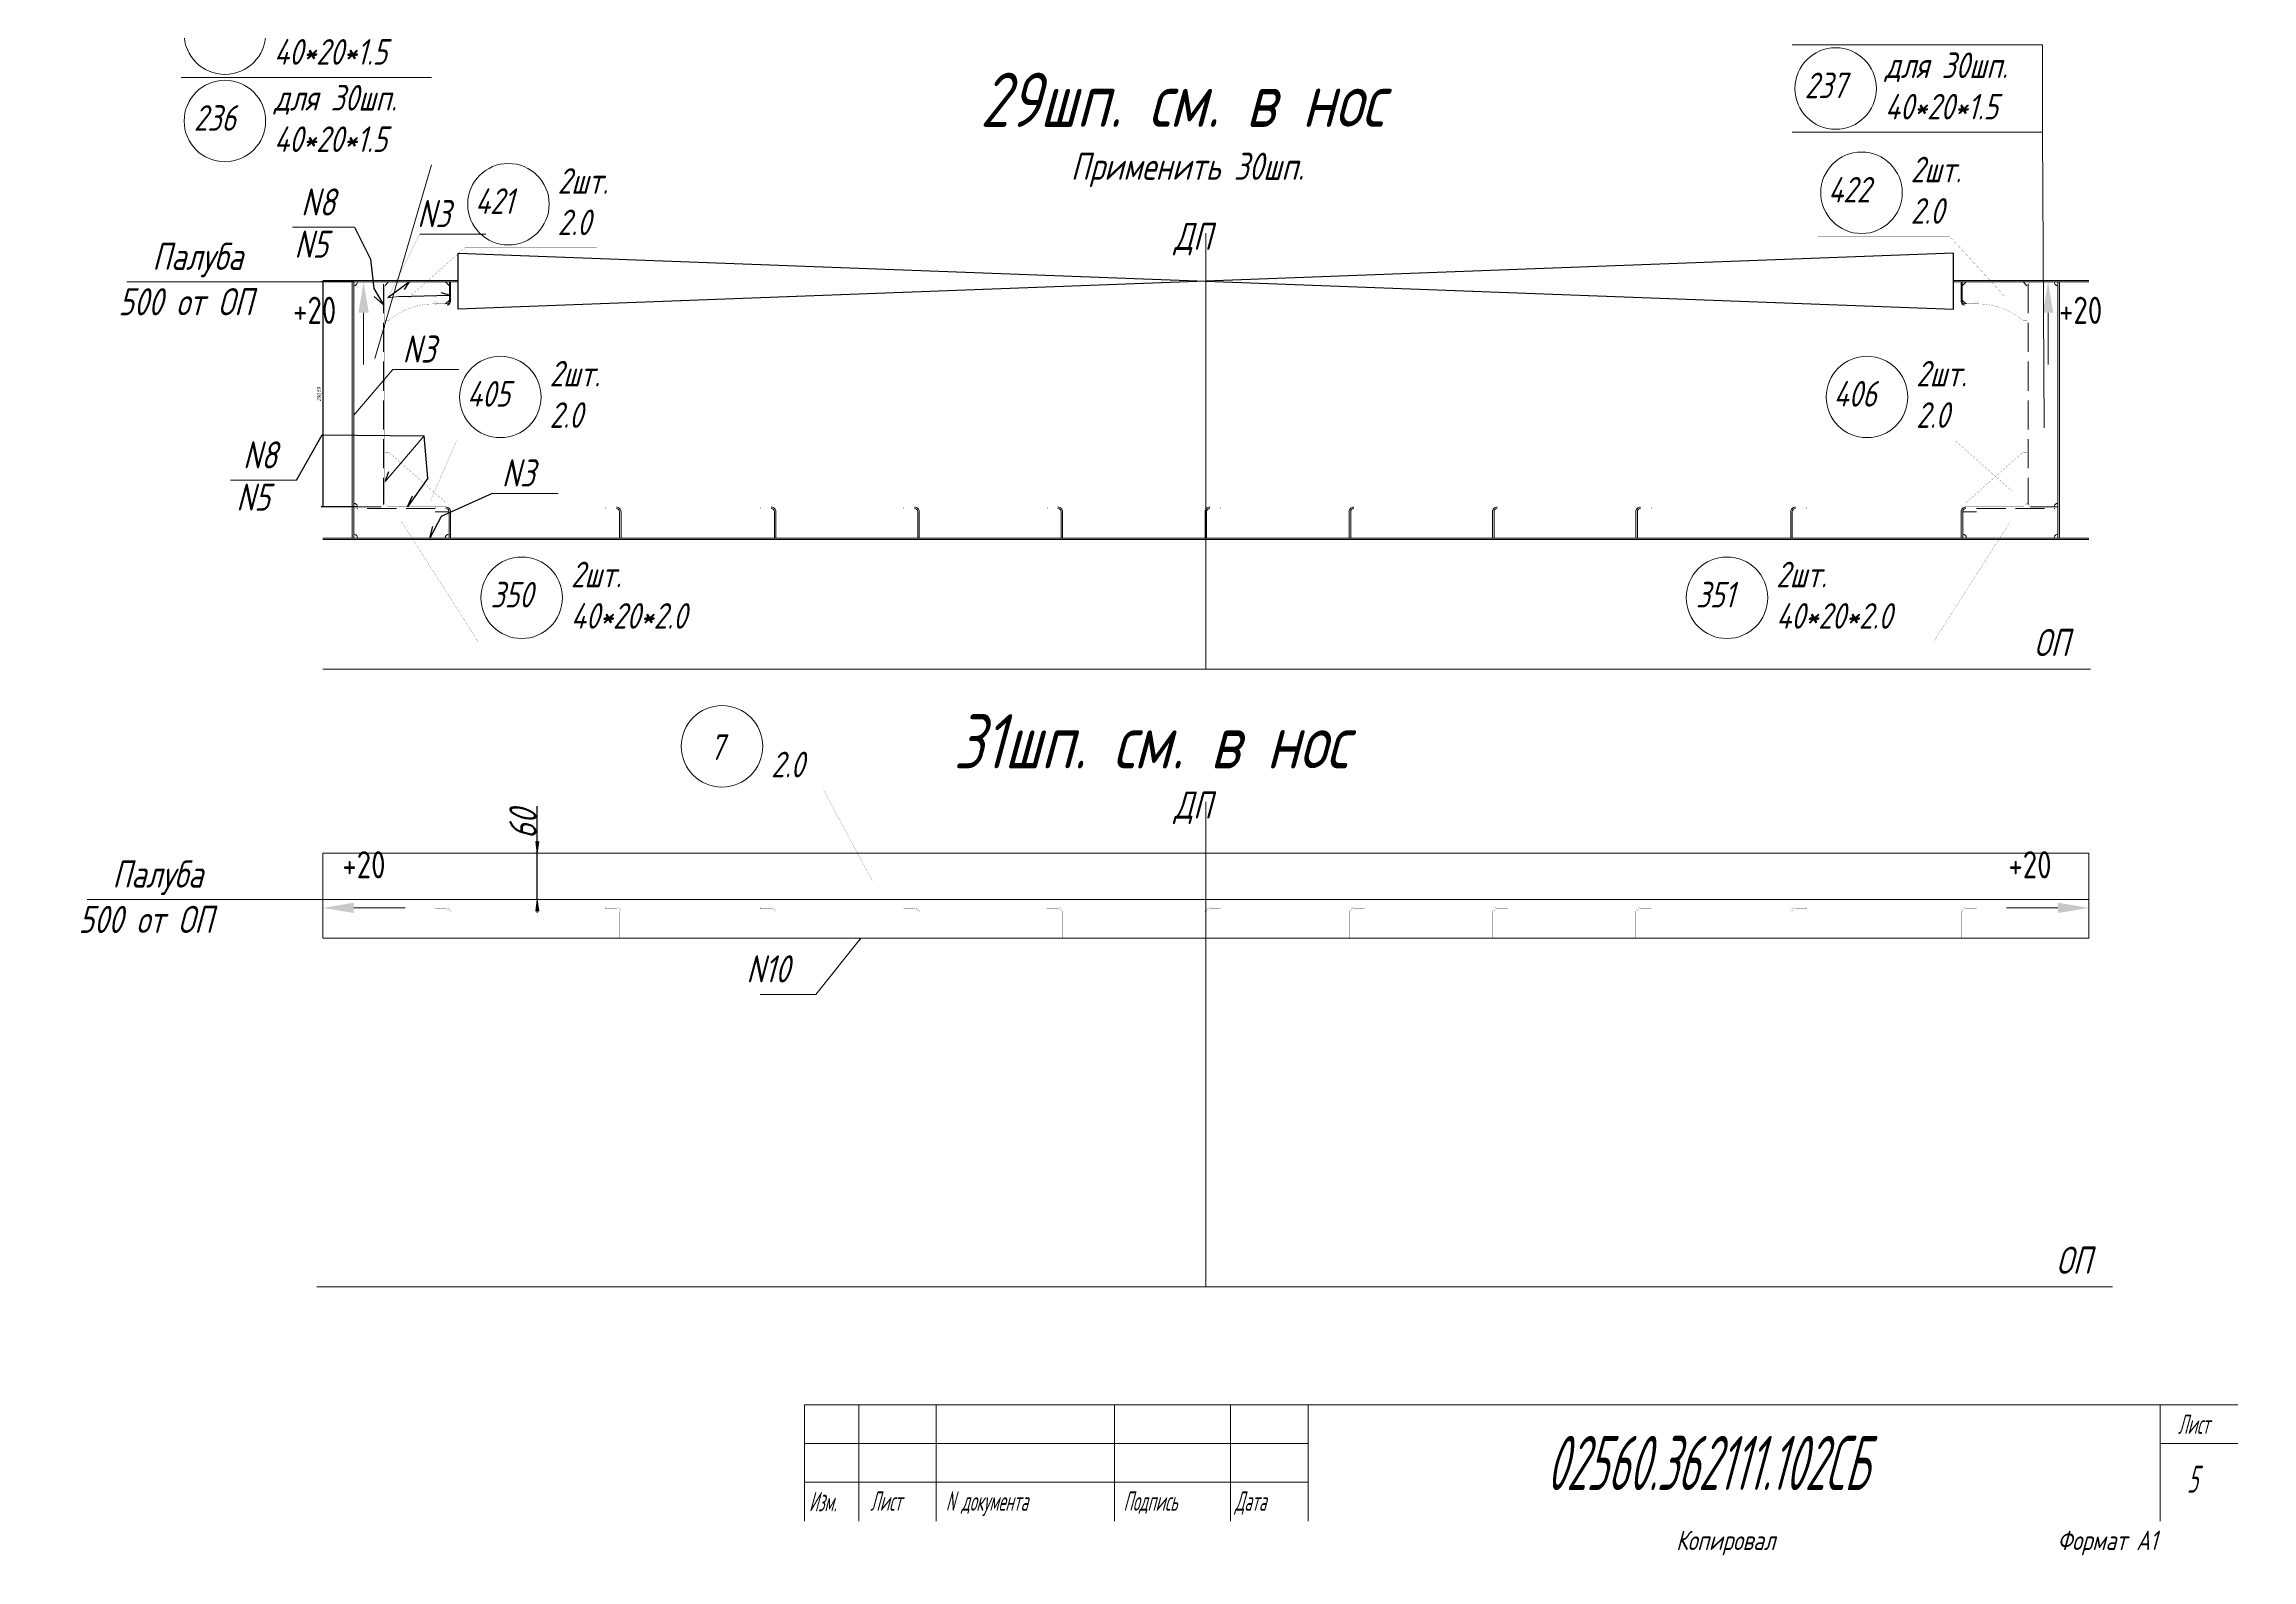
# Model space of a CAD drawing. Header units: millimetres. Extents: x 77380 to 135900, y -26587 to 17301.
# Drawn here: x 124609 to 127459, y -1866 to 91 of the extents above; entities that cross this region are included whole.
import ezdxf

# ---------------------------------------------------------------- set-up
doc = ezdxf.new("R2010")
doc.units = ezdxf.units.MM
for name, pattern in [('K5LT32768', [0]), ('K5LT32769', [50, 37.5, -12.5]), ('K5LT32770', [0]), ('K5LT32772', [0]), ('K5LT32776', [0]), ('K5LT32777', [0]), ('K5LT32780', [0]), ('K5LT32791', [0]), ('K5LT32831', [0]), ('K5LT32835', [0]), ('K5LT_THIN', [0])]:
    doc.linetypes.add(name, pattern=pattern)
doc.layers.add('4001', color=7, linetype='Continuous')
doc.layers.add('РАЗМЕРЫ', color=3, linetype='Continuous', lineweight=25)
doc.styles.add('KDIMTEXTSTYLE', font='GOST_AU.SHX', dxfattribs={"width": 0.96, "oblique": 15, "height": 5})
doc.styles.add('KTEXTSTYLE', font='GOST_AU.SHX', dxfattribs={"width": 0.96, "height": 5})
doc.dimstyles.new('KDIMSTYLE (1.00)', dxfattribs={"dimtxt": 5, "dimasz": 1, "dimexe": 2, "dimexo": 0, "dimgap": 1, "dimtad": 1, "dimtxsty": 'KDIMTEXTSTYLE', "dimsah": 1, "dimcen": 0, "dimdle": 1, "dimadec": 0, "dimazin": 0, "dimtfac": 0.667, "dimtmove": 0, "dimatfit": 3, "dimfxl": 1, "dimtvp": 1, "dimtolj": 1, "dimtzin": 0, "dimarcsym": 0})

# ---------------------------------------------------------------- blocks, each defined once
blk = doc.blocks.new('KDIMARROW_02')
blk.add_hatch(color=0).paths.add_polyline_path([(13.5, 0), (15, 2), (0, 0), (15, -2)])
at = {"color": 0, "linetype": 'K5LT_THIN', "lineweight": 18}
for p, q in [((15, 2), (0, 0)), ((0, 0), (15, -2)), ((0, 0), (17, 0)), ((13.5, 0), (15, 2)), ((15, -2), (13.5, 0))]:
    blk.add_line(p, q, dxfattribs=at)
at = {"layer": '4001', "color": 0, "linetype": 'K5LT_THIN', "lineweight": 18}
blk.add_line((0, 0), (-1, 0), dxfattribs=at)
blk = doc.blocks.new('D8')
at = {"color": 0, "lineweight": -2}
for p, q in [((125245.3, -953.2), (125245.3, -892.5)), ((125245.3, -953.2), (125243.3, -953.2)), ((125245.3, -1012.2), (125245.3, -954.2)), ((125245.3, -1013.2), (125243.3, -1013.2))]:
    blk.add_line(p, q, dxfattribs=at)
at = {"layer": 'Defpoints', "color": 0, "lineweight": 100}
for p in [(125245.3, -953.2), (125245.3, -953.2), (125245.3, -1013.2)]:
    blk.add_point(p, dxfattribs=at)
at = {"color": 0, "lineweight": -2}
for p, rotation in [((125245.3, -953.2), 90), ((125245.3, -1013.2), 270)]:
    blk.add_blockref('KDIMARROW_02', p, dxfattribs=dict(at, rotation=rotation))
at = {"color": 7, "insert": (125226.7, -915.9), "char_height": 5, "attachment_point": 5, "rotation": 90, "style": 'KDIMTEXTSTYLE'}
blk.add_mtext('\\A1;\\H35.0;\\W0.965;\\Q15;\\H35.0;\\W0.965;\\Q15;\\Q15;60', dxfattribs=at)
blk = doc.blocks.new('U100')
blk.add_hatch(color=7).paths.add_polyline_path([(126663.3, 13599.4), (126663.3, 13612.7), (126703.3, 13606)])
at = {"color": 7, "linetype": 'K5LT32831', "lineweight": 9}
blk.add_line((126663.3, 13606), (126596.8, 13606), dxfattribs=at)
blk = doc.blocks.new('U101')
blk.add_hatch(color=7).paths.add_polyline_path([(124463.3, 13599.4), (124463.3, 13612.7), (124423.3, 13606)])
at = {"color": 7, "linetype": 'K5LT32831', "lineweight": 9}
blk.add_line((124463.3, 13606), (124529.8, 13606), dxfattribs=at)
blk = doc.blocks.new('U136')
blk.add_hatch(color=7).paths.add_polyline_path([(126657.2, 14374.4), (126643.9, 14374.4), (126650.5, 14414.4)])
at = {"color": 7, "linetype": 'K5LT32831', "lineweight": 9}
blk.add_line((126650.5, 14374.4), (126650.5, 14307.8), dxfattribs=at)
blk = doc.blocks.new('U137')
blk.add_hatch(color=7).paths.add_polyline_path([(124469.4, 14374.4), (124482.7, 14374.4), (124476, 14414.4)])
at = {"color": 7, "linetype": 'K5LT32831', "lineweight": 9}
blk.add_line((124476, 14374.4), (124476, 14307.8), dxfattribs=at)
blk = doc.blocks.new('U212')
at = {"color": 6, "linetype": 'K5LT32776', "lineweight": 18, "true_color": 0xff00ff}
for p, q in [((125045.3, 12964.4), (126895.3, 12964.4)), ((125045.3, 12814.4), (125045.3, 12964.4)), ((125115.3, 12964.4), (125115.3, 12814.4)), ((125215.3, 12964.4), (125215.3, 12814.4)), ((125445.3, 12964.4), (125445.3, 12814.4)), ((125595.3, 12814.4), (125595.3, 12964.4)), ((125695.3, 12964.4), (125695.3, 12814.4)), ((126795.3, 12814.4), (126795.3, 12964.4)), ((125045.3, 12864.4), (125695.3, 12864.4))]:
    blk.add_line(p, q, dxfattribs=at)
at = {"color": 7, "linetype": 'K5LT32780', "lineweight": 18}
for p, q in [((125045.3, 12914.4), (125695.3, 12914.4)), ((126795.3, 12914.4), (126895.3, 12914.4))]:
    blk.add_line(p, q, dxfattribs=at)
at = {"color": 7, "char_height": 2.5, "attachment_point": 1, "style": 'KTEXTSTYLE'}
for s, insert in [('\\H3.5;\\W0.965;\\Q15;\\Q15;\\W0.665;\\H25.00;Лист', (126818.3, 12951.9)), ('\\H3.5;\\W0.965;\\Q15;\\Q15;\\W0.665;\\H25.00;Изм.', (125051, 12851.9)), ('\\H3.5;\\W0.965;\\Q15;\\Q15;\\W0.665;\\H25.00;Лист', (125130.1, 12852.6)), ('\\H3.5;\\W0.965;\\Q15;\\Q15;\\W0.665;\\H25.00;N документа', (125227.6, 12852.6)), ('\\H3.5;\\W0.965;\\Q15;\\Q15;\\W0.665;\\H25.00;Подпись', (125456.9, 12852.6)), ('\\H3.5;\\W0.965;\\Q15;\\Q15;\\W0.665;\\H25.00;Дата', (125600.7, 12852.6))]:
    blk.add_mtext(s, dxfattribs=dict(at, insert=insert))
blk = doc.blocks.new('U211')
at = {"color": 7, "linetype": 'K5LT32780', "const_width": 0.18}
for points in [[(118535.3, 12764.4), (126945.3, 12764.4), (126945.3, 18704.4), (118535.3, 18704.4)], [(118735.3, 12814.4), (126895.3, 12814.4), (126895.3, 18654.4), (118735.3, 18654.4)]]:
    blk.add_lwpolyline(points, close=True, dxfattribs=at)
blk.add_blockref('U212', (0, 0))
at = {"color": 7, "char_height": 2.5, "attachment_point": 1, "style": 'KTEXTSTYLE'}
for s, insert in [('\\H3.5;\\W0.965;\\Q15;\\Q15;\\H25.00;Копировал', (126170.3, 12801.9)), ('\\H3.5;\\W0.965;\\Q15;\\Q15;\\H25.00;Формат А1', (126662.3, 12801.9))]:
    blk.add_mtext(s, dxfattribs=dict(at, insert=insert))
blk = doc.blocks.new('U225')
at = {"color": 7, "linetype": 'K5LT_THIN', "lineweight": 18}
for p, q in [((125059.6, 13494.1), (125117.9, 13566.9)), ((125117.9, 13566.9), (125115.4, 13563.8))]:
    blk.add_line(p, q, dxfattribs=at)
at = {"color": 7, "linetype": 'K5LT32835', "lineweight": 18}
for p, q in [((125117.1, 13565.3), (125117, 13565.8)), ((125117.3, 13565.8), (125117, 13565.8)), ((125117.2, 13565.6), (125117.1, 13566)), ((125117.4, 13566), (125117.1, 13565.9)), ((125117.1, 13565.4), (125117.1, 13565.9)), ((125117.4, 13565.9), (125117.1, 13565.9)), ((125117.5, 13566.1), (125117.2, 13566.1)), ((125117.2, 13565.7), (125117.2, 13566)), ((125117.4, 13566), (125117.2, 13566)), ((125117.3, 13565.9), (125117.3, 13566.2)), ((125117.5, 13566.2), (125117.3, 13566.1)), ((125117.5, 13566.2), (125117.3, 13566.2)), ((125117.3, 13565.8), (125117.3, 13566.1)), ((125117.6, 13566.4), (125117.4, 13566.4)), ((125117.4, 13566), (125117.4, 13566.3)), ((125117.5, 13566.1), (125117.4, 13566.3)), ((125117.6, 13566.3), (125117.4, 13566.3)), ((125117.6, 13566.3), (125117.5, 13566.5)), ((125117.5, 13566.2), (125117.5, 13566.4)), ((125117.7, 13566.4), (125117.5, 13566.4)), ((125117.7, 13566.5), (125117.6, 13566.6)), ((125117.7, 13566.6), (125117.6, 13566.6)), ((125117.6, 13566.4), (125117.6, 13566.5)), ((125117.7, 13566.5), (125117.6, 13566.5)), ((125117.7, 13566.6), (125117.7, 13566.7)), ((125117.8, 13566.7), (125117.7, 13566.7)), ((125117.8, 13566.6), (125117.7, 13566.6)), ((125117.8, 13566.8), (125117.8, 13566.8)), ((125117.8, 13566.8), (125117.8, 13566.8)), ((125117.9, 13566.8), (125117.8, 13566.8)), ((125117.8, 13566.7), (125117.8, 13566.7)), ((125117.9, 13566.9), (125117.9, 13566.9)), ((125116.7, 13564.7), (125116, 13564.6)), ((125116, 13564.6), (125116, 13564.6)), ((125116.2, 13564.5), (125116.1, 13564.7)), ((125116.8, 13564.7), (125116.1, 13564.7)), ((125116.1, 13564.5), (125116.1, 13564.6)), ((125116.7, 13564.6), (125116.1, 13564.5)), ((125116.7, 13564.5), (125116.1, 13564.5)), ((125116.3, 13564.3), (125116.2, 13564.9)), ((125116.8, 13564.9), (125116.2, 13564.8)), ((125116.2, 13564.4), (125116.2, 13564.8)), ((125116.8, 13564.8), (125116.2, 13564.7)), ((125116.6, 13564.5), (125116.2, 13564.4)), ((125116.9, 13565), (125116.3, 13564.9)), ((125116.9, 13565), (125116.3, 13565)), ((125116.4, 13564.3), (125116.3, 13564.9)), ((125116.6, 13564.4), (125116.3, 13564.4)), ((125116.6, 13564.3), (125116.3, 13564.3)), ((125117, 13565.2), (125116.4, 13565.1)), ((125116.5, 13564.2), (125116.4, 13565.1)), ((125116.9, 13565.1), (125116.4, 13565)), ((125116.4, 13564.2), (125116.4, 13565)), ((125116.5, 13564.3), (125116.4, 13564.3)), ((125116.6, 13564.4), (125116.5, 13565.2)), ((125117, 13565.2), (125116.5, 13565.2)), ((125116.6, 13564.3), (125116.5, 13565.1)), ((125116.5, 13564.2), (125116.5, 13564.2)), ((125117.1, 13565.4), (125116.6, 13565.3)), ((125116.7, 13564.5), (125116.6, 13565.3)), ((125116.7, 13564.6), (125116.6, 13565.3)), ((125117.1, 13565.3), (125116.6, 13565.2)), ((125117.2, 13565.5), (125116.7, 13565.4)), ((125116.8, 13564.7), (125116.7, 13565.4)), ((125117.1, 13565.4), (125116.7, 13565.4)), ((125116.9, 13564.9), (125116.8, 13565.6)), ((125117.2, 13565.6), (125116.8, 13565.5)), ((125117.2, 13565.6), (125116.8, 13565.6)), ((125116.8, 13564.8), (125116.8, 13565.5)), ((125117.3, 13565.8), (125116.9, 13565.7)), ((125117, 13565.1), (125116.9, 13565.7)), ((125117.3, 13565.7), (125116.9, 13565.7)), ((125116.9, 13565), (125116.9, 13565.6)), ((125117, 13565.2), (125117, 13565.8))]:
    blk.add_line(p, q, dxfattribs=at)
at = {"color": 7, "linetype": 'K5LT32835', "const_width": 0.18}
blk.add_lwpolyline([(125116, 13564.6), (125117.9, 13566.9), (125116.5, 13564.2)], close=True, dxfattribs=at)
blk = doc.blocks.new('U119')
at = {"color": 7, "linetype": 'K5LT_THIN', "lineweight": 18}
for p, q in [((124519.6, 18063.9), (124469.2, 18004.8)), ((124469.2, 18004.8), (124471.8, 18007.8))]:
    blk.add_line(p, q, dxfattribs=at)
at = {"color": 7, "linetype": 'K5LT32835', "lineweight": 18}
for p, q in [((124469.2, 18004.9), (124469.2, 18004.9)), ((124469.2, 18004.9), (124469.3, 18004.9)), ((124469.2, 18004.8), (124469.2, 18004.8)), ((124469.2, 18004.8), (124469.2, 18004.8)), ((124469.3, 18005.1), (124469.4, 18005)), ((124469.3, 18005.1), (124469.4, 18005.1)), ((124469.3, 18005), (124469.4, 18005.1)), ((124469.3, 18005), (124469.3, 18004.9)), ((124469.3, 18005), (124469.3, 18005)), ((124469.4, 18005.3), (124469.6, 18005.3)), ((124469.4, 18005.2), (124469.6, 18005.3)), ((124469.4, 18005.2), (124469.4, 18005.1)), ((124469.4, 18005.2), (124469.5, 18005.2)), ((124469.5, 18005.4), (124469.7, 18005.5)), ((124469.5, 18005.4), (124469.5, 18005.2)), ((124469.5, 18005.4), (124469.7, 18005.4)), ((124469.5, 18005.3), (124469.5, 18005.1)), ((124469.6, 18005.6), (124469.9, 18005.7)), ((124469.6, 18005.6), (124469.6, 18005.4)), ((124469.6, 18005.6), (124469.9, 18005.6)), ((124469.6, 18005.5), (124469.6, 18005.3)), ((124469.6, 18005.5), (124469.8, 18005.5)), ((124469.7, 18005.8), (124470.1, 18005.9)), ((124469.7, 18005.8), (124469.8, 18005.5)), ((124469.7, 18005.8), (124470, 18005.8)), ((124469.7, 18005.7), (124469.7, 18005.4)), ((124469.7, 18005.7), (124470, 18005.7)), ((124469.8, 18006), (124469.9, 18005.6)), ((124469.8, 18006), (124470.2, 18006)), ((124469.8, 18005.9), (124469.8, 18005.6)), ((124469.8, 18005.9), (124470.1, 18005.9)), ((124469.9, 18006.2), (124470.4, 18006.2)), ((124469.9, 18006.1), (124469.9, 18005.7)), ((124469.9, 18006.1), (124470.3, 18006.1)), ((124469.9, 18006), (124470.3, 18006.1)), ((124470, 18006.4), (124470.5, 18006.4)), ((124470, 18006.3), (124470.1, 18005.8)), ((124470, 18006.3), (124470.5, 18006.3)), ((124470, 18006.2), (124470.4, 18006.3)), ((124470, 18006.2), (124470, 18005.8)), ((124470.1, 18006.5), (124470.7, 18006.6)), ((124470.1, 18006.5), (124470.2, 18006)), ((124470.1, 18006.4), (124470.6, 18006.5)), ((124470.1, 18006.4), (124470.1, 18005.9)), ((124470.2, 18006.7), (124470.8, 18006.8)), ((124470.2, 18006.7), (124470.3, 18006.1)), ((124470.2, 18006.6), (124470.8, 18006.7)), ((124470.2, 18006.6), (124470.2, 18006)), ((124470.2, 18006.6), (124470.7, 18006.6)), ((124470.3, 18006.9), (124471, 18007)), ((124470.3, 18006.9), (124470.4, 18006.2)), ((124470.3, 18006.8), (124471, 18006.9)), ((124470.3, 18006.8), (124470.3, 18006.2)), ((124470.3, 18006.8), (124470.9, 18006.8)), ((124470.4, 18007), (124471.1, 18007.1)), ((124470.4, 18007), (124470.5, 18006.3)), ((124470.4, 18007), (124471.1, 18007)), ((124470.5, 18007.2), (124470.9, 18007.3)), ((124470.5, 18007.2), (124470.6, 18006.4)), ((124470.5, 18007.2), (124470.9, 18007.2)), ((124470.5, 18007.1), (124471, 18007.2)), ((124470.5, 18007.1), (124470.5, 18006.4)), ((124470.6, 18007.4), (124470.7, 18006.6)), ((124470.6, 18007.4), (124470.7, 18007.4)), ((124470.6, 18007.4), (124470.7, 18007.4)), ((124470.6, 18007.3), (124470.6, 18006.5)), ((124470.6, 18007.3), (124470.8, 18007.3)), ((124470.7, 18007.4), (124470.8, 18006.7)), ((124470.8, 18007.4), (124470.8, 18006.7)), ((124470.8, 18007.3), (124470.9, 18006.8)), ((124470.9, 18007.2), (124470.9, 18006.9)), ((124471, 18007.2), (124471, 18006.9)), ((124471, 18007.1), (124471, 18007)), ((124471.1, 18007.1), (124471.1, 18007.1))]:
    blk.add_line(p, q, dxfattribs=at)
at = {"color": 7, "linetype": 'K5LT32835', "const_width": 0.18}
blk.add_lwpolyline([(124471.1, 18007.1), (124469.2, 18004.8), (124470.6, 18007.5)], close=True, dxfattribs=at)
blk = doc.blocks.new('U182')
at = {"color": 7, "linetype": 'K5LT_THIN', "lineweight": 18}
for p, q in [((124524.2, 16090.4), (124473.7, 16031.3)), ((124473.7, 16031.3), (124476.3, 16034.4))]:
    blk.add_line(p, q, dxfattribs=at)
at = {"color": 7, "linetype": 'K5LT32835', "lineweight": 18}
for p, q in [((124473.8, 16031.5), (124473.8, 16031.4)), ((124473.8, 16031.5), (124473.9, 16031.5)), ((124473.8, 16031.4), (124473.8, 16031.4)), ((124473.8, 16031.4), (124473.8, 16031.4)), ((124473.9, 16031.7), (124473.9, 16031.6)), ((124473.9, 16031.7), (124474, 16031.7)), ((124473.9, 16031.6), (124473.9, 16031.5)), ((124473.9, 16031.6), (124474, 16031.6)), ((124473.9, 16031.5), (124473.9, 16031.5)), ((124474, 16031.9), (124474.1, 16031.7)), ((124474, 16031.9), (124474.2, 16031.9)), ((124474, 16031.8), (124474, 16031.6)), ((124474, 16031.8), (124474.2, 16031.8)), ((124474, 16031.7), (124474.1, 16031.7)), ((124474.1, 16032), (124474.1, 16031.8)), ((124474.1, 16032), (124474.3, 16032)), ((124474.1, 16031.9), (124474.3, 16031.9)), ((124474.2, 16032.2), (124474.2, 16031.9)), ((124474.2, 16032.2), (124474.5, 16032.2)), ((124474.2, 16032.1), (124474.4, 16032.2)), ((124474.2, 16032.1), (124474.2, 16031.8)), ((124474.2, 16032.1), (124474.4, 16032.1)), ((124474.3, 16032.4), (124474.4, 16032)), ((124474.3, 16032.4), (124474.7, 16032.4)), ((124474.3, 16032.3), (124474.6, 16032.4)), ((124474.3, 16032.3), (124474.3, 16032)), ((124474.3, 16032.3), (124474.6, 16032.3)), ((124474.4, 16032.6), (124474.5, 16032.2)), ((124474.4, 16032.5), (124474.8, 16032.6)), ((124474.4, 16032.5), (124474.4, 16032.1)), ((124474.4, 16032.5), (124474.7, 16032.5)), ((124474.5, 16032.7), (124475, 16032.8)), ((124474.5, 16032.7), (124474.5, 16032.3)), ((124474.5, 16032.7), (124474.9, 16032.7)), ((124474.5, 16032.6), (124474.9, 16032.6)), ((124474.6, 16032.9), (124475.1, 16033)), ((124474.6, 16032.9), (124474.6, 16032.4)), ((124474.6, 16032.9), (124475.1, 16032.9)), ((124474.6, 16032.8), (124474.6, 16032.3)), ((124474.6, 16032.8), (124475, 16032.8)), ((124474.7, 16033.1), (124474.8, 16032.5)), ((124474.7, 16033.1), (124475.3, 16033.1)), ((124474.7, 16033), (124474.7, 16032.5)), ((124474.7, 16033), (124475.2, 16033)), ((124474.8, 16033.3), (124474.9, 16032.7)), ((124474.8, 16033.3), (124475.4, 16033.3)), ((124474.8, 16033.2), (124474.8, 16032.6)), ((124474.8, 16033.2), (124475.4, 16033.2)), ((124474.8, 16033.1), (124475.3, 16033.2)), ((124474.9, 16033.5), (124475, 16032.8)), ((124474.9, 16033.5), (124475.6, 16033.5)), ((124474.9, 16033.4), (124474.9, 16032.7)), ((124474.9, 16033.4), (124475.6, 16033.4)), ((124474.9, 16033.3), (124475.5, 16033.4)), ((124475, 16033.7), (124475.6, 16033.7)), ((124475, 16033.6), (124475.1, 16032.9)), ((124475, 16033.6), (124475.7, 16033.6)), ((124475, 16033.5), (124475.7, 16033.6)), ((124475.1, 16033.8), (124475.2, 16033)), ((124475.1, 16033.8), (124475.5, 16033.8)), ((124475.1, 16033.7), (124475.5, 16033.8)), ((124475.1, 16033.7), (124475.1, 16032.9)), ((124475.2, 16034), (124475.3, 16033.1)), ((124475.2, 16034), (124475.2, 16034)), ((124475.2, 16033.9), (124475.2, 16033.1)), ((124475.2, 16033.9), (124475.3, 16033.9)), ((124475.2, 16033.9), (124475.4, 16033.9)), ((124475.3, 16034), (124475.3, 16033.2)), ((124475.4, 16033.9), (124475.5, 16033.3)), ((124475.4, 16033.9), (124475.4, 16033.3)), ((124475.5, 16033.8), (124475.5, 16033.4)), ((124475.6, 16033.7), (124475.6, 16033.5)), ((124475.6, 16033.7), (124475.6, 16033.5)), ((124475.7, 16033.6), (124475.7, 16033.6))]:
    blk.add_line(p, q, dxfattribs=at)
at = {"color": 7, "linetype": 'K5LT32835', "const_width": 0.18}
blk.add_lwpolyline([(124475.7, 16033.6), (124473.7, 16031.3), (124475.2, 16034)], close=True, dxfattribs=at)
blk = doc.blocks.new('*D654')
at = {"layer": 'Defpoints', "color": 0}
for p in [(125008.3, -215.7), (124968.3, -506.2), (125013.3, -506.2)]:
    blk.add_point(p, dxfattribs=at)
at = {"layer": 'РАЗМЕРЫ', "color": 0, "lineweight": -2}
for p, q in [((125008.3, -215.7), (124966.3, -215.7)), ((124968.3, -216.7), (124968.3, -505.2)), ((125013.3, -506.2), (124966.3, -506.2))]:
    blk.add_line(p, q, dxfattribs=at)
at = {"layer": 'РАЗМЕРЫ', "color": 0}
for points in [[(124968.5, -216.7), (124968.2, -216.7), (124968.3, -215.7)], [(124968.2, -505.2), (124968.5, -505.2), (124968.3, -506.2)]]:
    blk.add_solid(points, dxfattribs=at)
at = {"layer": 'РАЗМЕРЫ', "color": 0, "insert": (124964.1, -360.9), "char_height": 5, "attachment_point": 5, "rotation": 90, "style": 'KDIMTEXTSTYLE'}
blk.add_mtext('\\A1;290,59', dxfattribs=at)

msp = doc.modelspace()

# ---------------------------------------------------------------- linework, layer by layer
at = {"color": 1, "linetype": 'K5LT32772', "lineweight": 18, "true_color": 0xff0000}
for p, q in [((127188.309, 90.285), (126865.082, 90.285)), ((127188.309, -22.435), (127188.309, 90.285)), ((124785.604, 48.285), (125108.831, 48.285)), ((127188.309, -22.435), (126865.082, -22.435)), ((127190.581, -404.185), (127188.309, -22.435)), ((125108.831, -64.435), (125035.48, -314.817)), ((126108.331, -715.653), (126108.331, -152.716)), ((127250.162, -715.653), (124968.332, -715.653)), ((126108.332, -1513.16), (126108.331, -886.961)), ((124960.826, -1513.161), (127278.847, -1513.16))]:
    msp.add_line(p, q, dxfattribs=at)
at = {"color": 7, "linetype": 'K5LT_THIN', "lineweight": 18}
for p, q in [((124929.414, -145.066), (125009.446, -145.066)), ((125066.607, -234.739), (125052.34, -236.436)), ((125099.224, -414.342), (125048.811, -473.421)), ((124854.403, -471.635), (124934.436, -471.635))]:
    msp.add_line(p, q, dxfattribs=at)
at = {"color": 7, "linetype": 'K5LT32780', "lineweight": 18}
for p, q in [((125001.095, -145.066), (124929.414, -145.066)), ((125093.525, -154.021), (125178.843, -154.021)), ((124715.597, -215.653), (124968.332, -215.653)), ((125058.745, -328.873), (125144.063, -328.873)), ((124849.117, -471.635), (124934.436, -471.635)), ((124849.118, -471.635), (124934.436, -471.635)), ((124926.085, -471.635), (124854.403, -471.635)), ((125186.935, -488.809), (125272.254, -488.809)), ((124664.056, -1013.163), (124968.333, -1013.163)), ((125604.627, -1135.861), (125532.946, -1135.861))]:
    msp.add_line(p, q, dxfattribs=at)
at = {"color": 7}
for p, q in [((125009.446, -145.066), (125029.763, -186.348)), ((125029.763, -186.348), (125034.216, -224.15)), ((125034.216, -224.15), (125046.886, -245.25)), ((125080.17, -215.653), (125052.34, -236.436)), ((125073.778, -225.608), (125080.17, -215.653)), ((125046.886, -245.25), (125034.775, -234.431)), ((125066.607, -234.739), (125131.831, -232.991)), ((125131.831, -232.991), (125121.026, -230.041)), ((124934.436, -471.635), (124967.422, -413.073)), ((124934.436, -471.635), (124967.421, -413.073)), ((124967.421, -413.073), (125099.224, -414.342)), ((124967.422, -413.073), (125099.225, -414.342)), ((125103.793, -469.365), (125099.224, -414.342)), ((125048.811, -473.421), (125053.5, -460.409)), ((125103.793, -469.365), (125077.672, -506.108)), ((125077.672, -506.108), (125084.031, -492.021)), ((125186.935, -488.809), (125120.995, -518.577)), ((125120.995, -518.577), (125106.434, -546.53)), ((125106.434, -546.53), (125110.593, -531.557))]:
    msp.add_line(p, q, dxfattribs=at)
at = {"color": 7, "linetype": 'K5LT32780'}
for p, q in [((127073.333, -178.752), (125143.333, -251.053)), ((125143.333, -251.053), (125143.333, -178.752)), ((125143.333, -178.752), (127073.333, -251.053)), ((127073.333, -251.053), (127073.333, -178.752))]:
    msp.add_line(p, q, dxfattribs=at)
at = {"color": 3, "linetype": 'K5LT32768', "lineweight": 18, "true_color": 0x00ff00}
for p, q in [((125143.333, -214.153), (124968.332, -214.153)), ((125143.333, -215.653), (124968.332, -215.653)), ((125006.331, -546.241), (125006.331, -215.653)), ((125008.331, -215.653), (125043.831, -215.653)), ((125008.331, -546.241), (125008.331, -215.653)), ((125008.331, -546.241), (125008.331, -215.653)), ((125048.331, -215.653), (125131.831, -215.653)), ((125048.331, -220.653), (125053.331, -215.653)), ((125126.831, -215.653), (125131.831, -220.653)), ((125131.831, -241.207), (125131.831, -215.653)), ((125133.331, -241.207), (125133.331, -215.653)), ((127248.331, -214.153), (127073.333, -214.153)), ((127248.331, -215.653), (127073.333, -215.653)), ((127083.331, -241.207), (127083.331, -215.653)), ((127084.831, -241.207), (127084.831, -215.653)), ((127168.332, -215.653), (127084.831, -215.653)), ((127089.831, -215.653), (127084.831, -220.653)), ((127168.332, -220.653), (127163.332, -215.653)), ((127208.331, -215.653), (127172.832, -215.653)), ((127208.331, -546.241), (127208.331, -215.653)), ((127208.331, -546.241), (127208.331, -215.653)), ((127210.332, -546.241), (127210.332, -215.653)), ((125131.831, -239.153), (125126.831, -244.153)), ((127084.831, -239.153), (127089.831, -244.153)), ((125043.832, -506.241), (125008.331, -506.241)), ((125008.331, -512.531), (125008.331, -546.53)), ((125131.332, -512.531), (125113.33, -512.531)), ((125131.332, -546.53), (125131.332, -512.458)), ((125131.332, -546.53), (125131.332, -512.531)), ((125133.331, -546.53), (125133.331, -512.458)), ((125351.334, -546.53), (125351.334, -512.458)), ((125353.332, -546.53), (125353.332, -512.458)), ((125551.334, -546.53), (125551.334, -512.458)), ((125553.332, -546.53), (125553.332, -512.458)), ((125736.331, -546.53), (125736.331, -512.458)), ((125738.333, -546.53), (125738.333, -512.458)), ((125921.332, -546.53), (125921.332, -512.458)), ((125923.331, -546.53), (125923.331, -512.458)), ((126107.333, -546.53), (126107.333, -512.458)), ((126109.332, -546.53), (126109.332, -512.458)), ((126293.332, -546.53), (126293.332, -512.458)), ((126295.331, -546.53), (126295.331, -512.458)), ((126478.332, -546.53), (126478.332, -512.458)), ((126480.331, -546.53), (126480.331, -512.458)), ((126663.333, -546.53), (126663.333, -512.458)), ((126665.332, -546.53), (126665.332, -512.458)), ((126863.333, -546.53), (126863.333, -512.458)), ((126865.332, -546.53), (126865.332, -512.458)), ((127083.331, -546.53), (127083.331, -512.458)), ((127085.33, -546.53), (127085.33, -512.531)), ((127085.33, -512.531), (127103.332, -512.531)), ((127085.333, -546.53), (127085.333, -512.458)), ((127172.83, -506.241), (127208.331, -506.241)), ((127208.331, -512.531), (127208.331, -546.53)), ((127248.331, -546.53), (124968.332, -546.53)), ((127248.331, -548.532), (124968.332, -548.532)), ((125008.331, -546.53), (125131.332, -546.53)), ((127208.331, -546.53), (127085.33, -546.53)), ((124968.333, -1063.163), (124968.333, -953.162)), ((124968.333, -953.162), (127248.332, -953.162)), ((127248.332, -953.162), (127248.332, -1063.163)), ((127248.332, -1063.163), (124968.333, -1063.163)), ((127248.332, -1063.163), (124968.333, -1063.163))]:
    msp.add_line(p, q, dxfattribs=at)
at = {"color": 3, "linetype": 'K5LT32769', "lineweight": 18, "true_color": 0x00ff00}
for p, q in [((125046.886, -218.707), (125046.886, -503.186)), ((127169.777, -218.707), (127169.777, -503.186)), ((125113.33, -508.458), (125012.405, -508.458)), ((127103.332, -508.458), (127204.257, -508.458))]:
    msp.add_line(p, q, dxfattribs=at)
at = {"color": 6, "linetype": 'K5LT32776', "lineweight": 18, "true_color": 0xff00ff}
msp.add_line((127248.332, -1013.163), (124968.333, -1013.163), dxfattribs=at)
at = {"color": 1, "linetype": 'K5LT32772', "true_color": 0xff0000, "const_width": 0.18}
for points in [[(124785.604, -64.435), (125108.831, -64.435), (125108.831, 48.285)], [(126898.362, -157.059), (127068.469, -157.059), (127139.08, -234.092)], [(125321.769, -171.808), (125151.662, -171.808), (125078.03, -237.053)], [(125128.831, -245.707), (125113.386, -245.707), (125113.386, -244.207), (125128.831, -244.207)], [(127087.831, -245.707), (127103.276, -245.707), (127103.276, -244.207), (127087.831, -244.207)], [(125311.277, -420.624), (125141.17, -420.624), (125106.999, -499.3)], [(126905.386, -420.624), (127075.492, -420.624), (127149.124, -485.869)], [(125491.961, -679.939), (125168.734, -679.939), (125069.873, -525.242)], [(126724.701, -679.939), (127047.929, -679.939), (127146.789, -525.242)], [(125427.282, -871.809), (125614.751, -871.809), (125678.287, -989.771)]]:
    msp.add_lwpolyline(points, dxfattribs=at)
at = {"color": 7, "linetype": 'K5LT32780', "const_width": 0.18}
msp.add_lwpolyline([(125178.843, -154.021), (125093.525, -154.021), (125052.34, -236.436)], dxfattribs=at)
at = {"color": 3, "linetype": 'K5LT32768', "true_color": 0x00ff00, "const_width": 0.18}
for points in [[(125043.831, -215.653), (125048.386, -220.207), (125048.386, -501.686), (125043.831, -506.241)], [(125048.331, -265.653), (125048.331, -240.653), (125048.331, -215.653)], [(125131.831, -215.653), (125131.831, -240.653), (125131.831, -244.153)], [(127084.831, -215.653), (127084.831, -240.653), (127084.831, -244.153)], [(127172.832, -215.653), (127168.277, -220.207), (127168.277, -501.686), (127172.832, -506.241)], [(127168.332, -265.653), (127168.332, -240.653), (127168.332, -215.653)], [(125113.33, -512.531), (125113.33, -506.458), (125014.404, -506.458), (125008.331, -512.531)], [(125127.331, -506.458), (125113.406, -506.458), (125113.406, -508.457), (125127.331, -508.457)], [(125347.333, -506.458), (125333.404, -506.458), (125333.404, -508.457), (125347.333, -508.457)], [(125547.333, -506.458), (125533.404, -506.458), (125533.404, -508.457), (125547.333, -508.457)], [(125732.333, -506.458), (125718.405, -506.458), (125718.405, -508.457), (125732.333, -508.457)], [(125917.331, -506.458), (125903.406, -506.458), (125903.406, -508.457), (125917.331, -508.457)], [(126113.333, -506.458), (126127.258, -506.458), (126127.258, -508.457), (126113.333, -508.457)], [(126299.332, -506.458), (126313.26, -506.458), (126313.26, -508.457), (126299.332, -508.457)], [(126484.332, -506.458), (126498.26, -506.458), (126498.26, -508.457), (126484.332, -508.457)], [(126669.333, -506.458), (126683.258, -506.458), (126683.258, -508.457), (126669.333, -508.457)], [(126869.333, -506.458), (126883.258, -506.458), (126883.258, -508.457), (126869.333, -508.457)], [(127089.331, -506.458), (127103.259, -506.458), (127103.259, -508.457), (127089.331, -508.457)], [(127103.332, -512.531), (127103.332, -506.458), (127202.258, -506.458), (127208.331, -512.531)]]:
    msp.add_lwpolyline(points, dxfattribs=at)
at = {"color": 3, "linetype": 'K5LT32777', "true_color": 0x00ff00, "const_width": 0.18}
for points in [[(125131.831, -244.153), (125111.711, -244.153, 0.176328), (125053.86, -265.209), (125053.331, -265.653), (125048.331, -265.653)], [(125116.431, -244.153, 0.41963157), (125113.377, -241.153, 0.40971699), (125110.431, -244.161)], [(127084.831, -244.153), (127104.951, -244.153, -0.176328), (127162.802, -265.209), (127163.332, -265.653), (127168.332, -265.653)], [(127100.232, -244.153, -0.41963157), (127103.285, -241.153, -0.40971699), (127106.232, -244.161)]]:
    msp.add_lwpolyline(points, format="xyb", dxfattribs=at)
at = {"color": 2, "linetype": 'K5LT32770', "true_color": 0xffff00, "const_width": 0.18}
for points in [[(125053.332, -506.241), (125128.332, -506.241), (125128.332, -501.824), (125053.332, -435.555), (125048.331, -435.555), (125048.331, -501.824), (125053.332, -506.241)], [(127163.33, -506.241), (127088.33, -506.241), (127088.33, -501.824), (127163.33, -435.555), (127168.332, -435.555), (127168.332, -501.824), (127163.33, -506.241)]]:
    msp.add_lwpolyline(points, dxfattribs=at)
at = {"color": 7, "linetype": 'K5LT32791', "const_width": 0.18}
for points in [[(125113.332, -1025.163), (125127.332, -1025.163, -0.41421356), (125131.332, -1029.163), (125131.332, -1063.163), (125133.332, -1063.163), (125133.332, -1029.163, 0.41421356), (125127.332, -1023.163), (125113.332, -1023.163)], [(125333.332, -1025.163), (125347.332, -1025.163, -0.41421356), (125351.332, -1029.163), (125351.332, -1063.163), (125353.332, -1063.163), (125353.332, -1029.163, 0.41421356), (125347.332, -1023.163), (125333.332, -1023.163)], [(125533.332, -1025.163), (125547.332, -1025.163, -0.41421356), (125551.332, -1029.163), (125551.332, -1063.163), (125553.332, -1063.163), (125553.332, -1029.163, 0.41421356), (125547.332, -1023.163), (125533.332, -1023.163)], [(125718.332, -1025.163), (125732.332, -1025.163, -0.41421356), (125736.332, -1029.163), (125736.332, -1063.163), (125738.332, -1063.163), (125738.332, -1029.163, 0.41421356), (125732.332, -1023.163), (125718.332, -1023.163)], [(125903.331, -1025.163), (125917.331, -1025.163, -0.41421356), (125921.331, -1029.163), (125921.331, -1063.163), (125923.331, -1063.163), (125923.331, -1029.163, 0.41421356), (125917.331, -1023.163), (125903.331, -1023.163)], [(126127.333, -1025.163), (126113.333, -1025.163, 0.41421356), (126109.333, -1029.163), (126109.333, -1063.163), (126107.333, -1063.163), (126107.333, -1029.163, -0.41421356), (126113.333, -1023.163), (126127.333, -1023.163)], [(126313.333, -1025.163), (126299.333, -1025.163, 0.41421356), (126295.333, -1029.163), (126295.333, -1063.163), (126293.333, -1063.163), (126293.333, -1029.163, -0.41421356), (126299.333, -1023.163), (126313.333, -1023.163)], [(126498.332, -1025.163), (126484.332, -1025.163, 0.41421356), (126480.332, -1029.163), (126480.332, -1063.163), (126478.332, -1063.163), (126478.332, -1029.163, -0.41421356), (126484.332, -1023.163), (126498.332, -1023.163)], [(126683.332, -1025.163), (126669.332, -1025.163, 0.41421356), (126665.332, -1029.163), (126665.332, -1063.163), (126663.332, -1063.163), (126663.332, -1029.163, -0.41421356), (126669.332, -1023.163), (126683.332, -1023.163)], [(126883.332, -1025.163), (126869.332, -1025.163, 0.41421356), (126865.332, -1029.163), (126865.332, -1063.163), (126863.332, -1063.163), (126863.332, -1029.163, -0.41421356), (126869.332, -1023.163), (126883.332, -1023.163)], [(127103.332, -1025.163), (127089.332, -1025.163, 0.41421356), (127085.332, -1029.163), (127085.332, -1063.163), (127083.332, -1063.163), (127083.332, -1029.163, -0.41421356), (127089.332, -1023.163), (127103.332, -1023.163)]]:
    msp.add_lwpolyline(points, format="xyb", close=True, dxfattribs=at)
at = {"color": 1, "linetype": 'K5LT32772', "lineweight": 18, "true_color": 0xff0000}
for centre in [(124841.964, 104.645), (126921.442, 33.925), (124841.964, -8.075), (126954.723, -100.699), (125208.023, -115.448), (125197.531, -364.263), (126961.746, -364.263), (125225.094, -623.579), (126781.062, -623.579), (125483.642, -815.449)]:
    msp.add_circle(centre, 52.603, dxfattribs=at)
at = {"color": 3, "linetype": 'K5LT32768', "lineweight": 18, "true_color": 0x00ff00}
for centre, radius, start, end in [((125008.331, -215.653), 5.001, 270.002472, 359.997528), ((127208.331, -215.653), 5.001, 180.002472, 269.997528), ((125128.831, -241.207), 4.5, 269.998352, 0.001644), ((125128.831, -241.207), 3, 269.998352, 0.001645), ((127087.831, -241.207), 4.5, 179.998352, 270.001648), ((127087.831, -241.207), 3, 179.998352, 270.001648), ((125008.621, -506.531), 4.716, 3.525637, 93.540321), ((125127.331, -512.458), 6, 359.998352, 90.001648), ((125127.331, -512.458), 4.001, 0.008656, 89.991341), ((125347.333, -512.458), 6, 359.998352, 90.001648), ((125347.333, -512.458), 4.001, 0.008656, 89.991341), ((125547.333, -512.458), 6, 359.998352, 90.001648), ((125547.333, -512.458), 4.001, 0.008656, 89.991341), ((125732.333, -512.458), 6, 359.998352, 90.001648), ((125732.333, -512.456), 3.999, 359.971344, 89.984932), ((125917.331, -512.458), 6, 359.998352, 90.001648), ((125917.331, -512.458), 4.001, 0.008656, 89.991341), ((126113.333, -512.458), 6, 89.998352, 180.001648), ((126113.333, -512.458), 4.001, 90.008659, 179.991348), ((126299.332, -512.458), 6, 89.998352, 180.001648), ((126299.332, -512.458), 4.001, 90.008659, 179.991348), ((126484.332, -512.458), 6, 89.998352, 180.001648), ((126484.332, -512.458), 4.001, 90.008659, 179.991348), ((126669.333, -512.458), 6, 89.998352, 180.001648), ((126669.333, -512.458), 4.001, 90.008659, 179.991348), ((126869.333, -512.458), 6, 89.998352, 180.001648), ((126869.333, -512.458), 4.001, 90.008659, 179.991348), ((127089.331, -512.458), 6, 89.998352, 180.001648), ((127089.331, -512.456), 3.999, 90.015068, 180.028656), ((127208.041, -506.531), 4.716, 86.459679, 176.474365), ((125008.331, -546.529), 4.998, 359.990112, 90.009895), ((125131.332, -546.532), 5.001, 89.984993, 179.980042), ((127085.33, -546.532), 5.001, 0.019959, 90.015007), ((127208.331, -546.529), 4.998, 89.990105, 180.009888)]:
    msp.add_arc(centre, radius, start, end, dxfattribs=at)

# ---------------------------------------------------------------- block references
for name, p in [('U211', (545.046, -14630.011)), ('U137', (545.046, -14630.011)), ('U136', (545.046, -14630.011)), ('U182', (534.583, -16419.285)), ('U119', (579.657, -18478.202)), ('U101', (545.046, -14630.011)), ('U100', (545.046, -14630.011)), ('U225', (545.046, -14630.011))]:
    msp.add_blockref(name, p)

# ---------------------------------------------------------------- texts
at = {"color": 7, "attachment_point": 1, "style": 'KTEXTSTYLE'}
for s, insert, char_height in [('\\H3.5;\\W0.965;\\Q15;\\Q15;\\H33.00;{\\c255;40*20*1.5}', (124905.37, 97.724), 2.5), ('\\H3.5;\\W0.965;\\Q15;\\Q15;\\H33.00;{\\c16711935;для 30шп.}', (126984.848, 80.446), 2.5), ('\\H3.5;\\W0.965;\\Q15;\\Q15;\\H33.00;{\\c16711935;для 30шп.}', (124905.37, 38.446), 2.5), ('\\H3.5;\\W0.965;\\Q15;\\Q15;\\H70.00;29шп. см. в нос', (125816.8, 54.375), 2.5), ('\\H3.5;\\W0.965;\\Q15;\\Q15;\\H33.00;{\\c255;237}', (126881.307, 54.401), 2.5), ('\\H3.5;\\W0.965;\\Q15;\\Q15;\\H33.00;{\\c255;236}', (124801.829, 12.401), 2.5), ('\\H3.5;\\W0.965;\\Q15;\\Q15;\\H33.00;{\\c255;40*20*1.5}', (126984.848, 27.004), 2.5), ('\\H3.5;\\W0.965;\\Q15;\\Q15;\\H33.00;{\\c255;40*20*1.5}', (124905.37, -14.996), 2.5), ('\\H3.5;\\W0.965;\\Q15;\\Q15;\\H35.00;Применить 30шп.', (125934.037, -48.997), 2.5), ('\\H3.5;\\W0.965;\\Q15;\\Q15;\\H33.00;2шт.', (127018.128, -54.179), 2.5), ('\\H3.5;\\W0.965;\\Q15;\\Q15;\\H33.00;2шт.', (125271.428, -68.927), 2.5), ('\\H3.5;\\W0.965;\\Q15;\\Q15;\\H33.00;{\\c255;422}', (126911.606, -80.224), 2.5), ('{\\H14x;\\Q15;\\W0.965;N8}', (124940.295, -95.138), 2.5), ('\\H3.5;\\W0.965;\\Q15;\\Q15;\\H35.00;N3', (125090.223, -110.168), 2.5), ('\\H3.5;\\W0.965;\\Q15;\\Q15;\\H33.00;{\\c255;421}', (125164.906, -94.972), 2.5), ('\\H3.5;\\W0.965;\\Q15;\\Q15;\\H33.00;{\\c255;2.0}', (127018.127, -107.621), 2.5), ('\\H3.5;\\W0.965;\\Q15;\\Q15;\\H33.00;{\\c255;2.0}', (125271.427, -122.37), 2.5), ('\\H3.5;\\W0.965;\\Q15;\\Q15;\\H35.00;ДП', (126067.202, -139.469), 2.5), ('\\H3.5;\\W0.965;\\Q15;\\Q15;\\H35.00;Палуба', (124748.28, -165.247), 2.5), ('{\\H14x;\\Q15;\\W0.965;N5}', (124931.685, -149.624), 2.5), ('\\H3.5;\\W0.965;\\Q15;\\Q15;\\H35.00;500 от ОП', (124704.498, -223.858), 2.5), ('\\H3.5;\\W0.965;\\Q15;\\Q0;\\H35.00;+20', (124930.036, -234.943), 2.5), ('\\H3.5;\\W0.965;\\Q15;\\Q0;\\H35.00;+20', (127209.771, -234.943), 2.5), ('\\H3.5;\\W0.965;\\Q15;\\Q15;\\H35.00;N3', (125071.245, -285.02), 2.5), ('\\H3.5;\\W0.965;\\Q15;\\Q15;\\H33.00;2шт.', (125260.936, -317.743), 2.5), ('\\H3.5;\\W0.965;\\Q15;\\Q15;\\H33.00;2шт.', (127025.151, -317.743), 2.5), ('\\H3.5;\\W0.965;\\Q15;\\Q15;\\H33.00;{\\c255;405}', (125154.414, -343.788), 2.5), ('\\H3.5;\\W0.965;\\Q15;\\Q15;\\H33.00;{\\c255;406}', (126918.63, -343.788), 2.5), ('\\H3.5;\\W0.965;\\Q15;\\Q15;\\H33.00;{\\c255;2.0}', (125260.936, -371.185), 2.5), ('\\H3.5;\\W0.965;\\Q15;\\Q15;\\H33.00;{\\c255;2.0}', (127025.151, -371.185), 2.5), ('{\\H14x;\\Q15;\\W0.965;N8}', (124865.284, -421.707), 2.5), ('{\\H14x;\\Q15;\\W0.965;N3}', (125199.435, -444.957), 2.5), ('{\\H14x;\\Q15;\\W0.965;N5}', (124856.675, -476.193), 2.5), ('\\H3.5;\\W0.965;\\Q15;\\Q15;\\H33.00;2шт.', (125288.499, -577.058), 2.5), ('\\H3.5;\\W0.965;\\Q15;\\Q15;\\H33.00;2шт.', (126844.467, -577.058), 2.5), ('\\H3.5;\\W0.965;\\Q15;\\Q15;\\H33.00;{\\c255;350}', (125184.958, -603.104), 2.5), ('\\H3.5;\\W0.965;\\Q15;\\Q15;\\H33.00;{\\c255;351}', (126740.926, -603.104), 2.5), ('\\H3.5;\\W0.965;\\Q15;\\Q15;\\H33.00;{\\c255;40*20*2.0}', (125288.499, -630.5), 2.5), ('\\H3.5;\\W0.965;\\Q15;\\Q15;\\H33.00;{\\c255;40*20*2.0}', (126844.467, -630.5), 2.5), ('\\H3.5;\\W0.965;\\Q15;\\Q15;\\H35.00;ОП', (127177.305, -663.892), 2.5), ('\\H3.5;\\W0.965;\\Q15;\\Q15;\\H70.00;31шп. см. в нос', (125782.579, -773.916), 2.5), ('\\H3.5;\\W0.965;\\Q15;\\Q15;\\H33.00;{\\c255;7}', (125467.936, -799.949), 2.5), ('\\H3.5;\\W0.965;\\Q15;\\Q15;\\H33.00;{\\c255;2.0}', (125547.048, -822.371), 2.5), ('\\H3.5;\\W0.965;\\Q15;\\Q15;\\H35.00;ДП', (126067.202, -873.714), 2.5), ('\\H3.5;\\W0.965;\\Q15;\\Q15;\\H35.00;Палуба', (124696.738, -962.758), 2.5), ('\\H3.5;\\W0.965;\\Q15;\\Q0;\\H35.00;+20', (124993.616, -950.821), 2.5), ('\\H3.5;\\W0.965;\\Q15;\\Q0;\\H35.00;+20', (127144.336, -950.821), 2.5), ('\\H3.5;\\W0.965;\\Q15;\\Q15;\\H35.00;500 от ОП', (124652.957, -1021.369), 2.5), ('\\H3.5;\\W0.965;\\Q15;\\Q15;\\H35.00;N10', (125515.156, -1085.293), 2.5), ('\\H3.5;\\W0.965;\\Q15;\\Q15;\\H35.00;ОП', (127205.989, -1461.399), 2.5), ('{\\H70x;\\Q15;\\W0.665;02560.362111.102СБ}', (126547.901, -1705.652), 1), ('{\\H35x;\\Q15;\\W0.665;5}', (127374.768, -1744.152), 1)]:
    msp.add_mtext(s, dxfattribs=dict(at, insert=insert, char_height=char_height))

# ---------------------------------------------------------------- dimensions: what is measured, and where the dimension line sits
at = {"color": 7}
dim = msp.add_linear_dim(base=(125245.31, -953.162), p1=(125245.31, -1013.163), p2=(125245.31, -953.162), angle=90, text='\\H35.0;\\W0.965;\\Q15;\\H35.0;\\W0.965;\\Q15;\\Q15;60', dimstyle='KDIMSTYLE (1.00)', override={"dimexo": 0, "dimblk1": 'KDIMARROW_02', "dimblk2": 'KDIMARROW_02', "dimse1": 0, "dimse2": 0, "dimclrt": 7, "dimtolj": 1}, dxfattribs=at)
dim.commit()
dim.dimension.update_dxf_attribs({"geometry": 'D8', "text_midpoint": (125245.31, -915.915), "dimtype": 160})
at = {"layer": 'РАЗМЕРЫ'}
dim = msp.add_linear_dim(base=(124968.331, -506.241), p1=(125008.331, -215.653), p2=(125013.329, -506.241), angle=90, dimstyle='KDIMSTYLE (1.00)', override={"dimlfac": 1, "dimtxsty": 'KDIMTEXTSTYLE', "dimsah": 1, "dimtolj": 1}, dxfattribs=at)
dim.commit()
dim.dimension.update_dxf_attribs({"geometry": '*D654', "text_midpoint": (124964.138, -360.947)})

doc.saveas('drawing.dxf')
